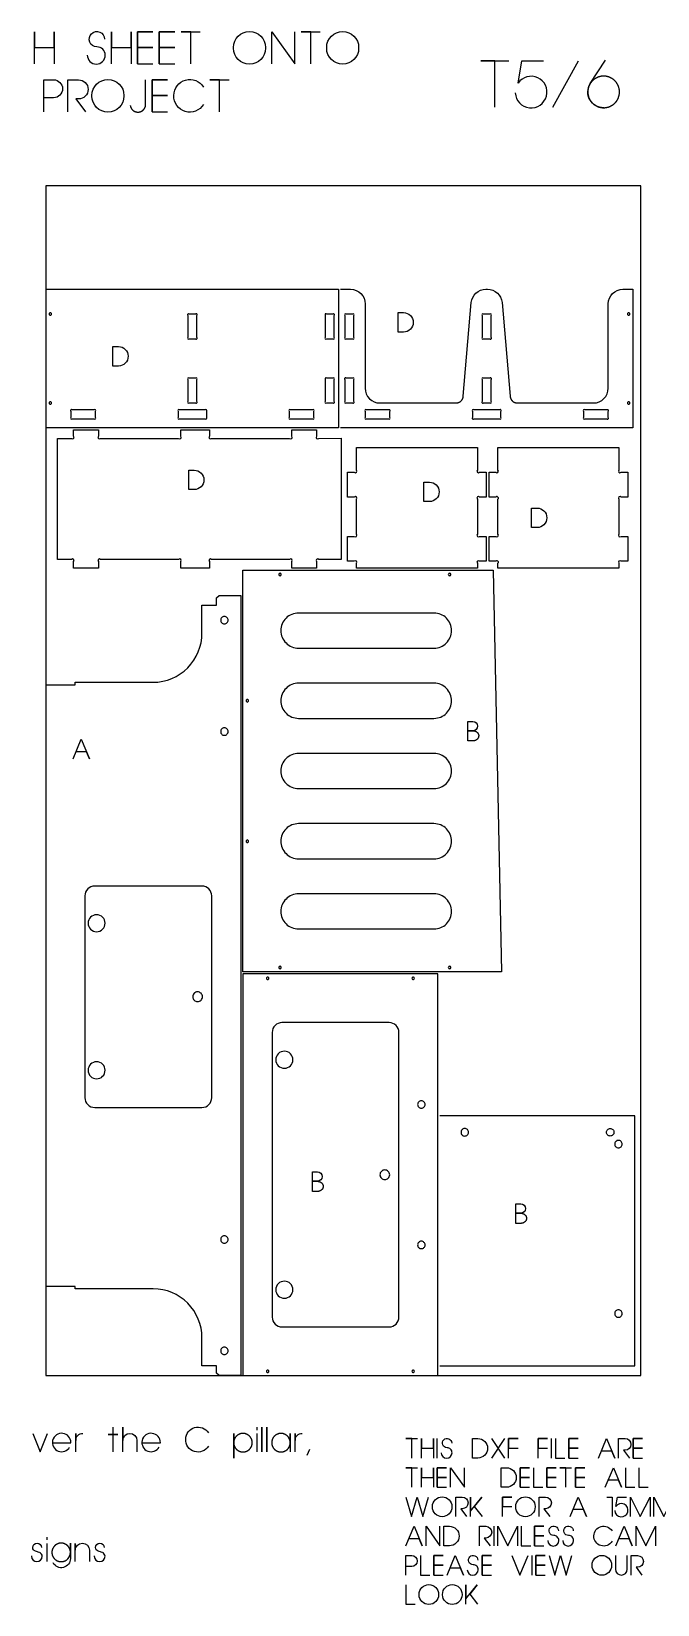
# Model space of a CAD drawing. Extents: x -841 to 4976, y -469 to 2808.
# Drawn here: x 1231 to 2515, y -469 to 2757 of the extents above; entities that cross this region are included whole.
import ezdxf

# ---------------------------------------------------------------- set-up
doc = ezdxf.new("R2010")
doc.units = 0
for name, color, linetype in [('DEFAULT_LAYER', 1, 'CONTINUOUS'), ('LAYER_1', 18, 'CONTINUOUS'), ('T5_LOGOLAYER_2', 18, 'CONTINUOUS'), ('T5_LOGOLAYER_20', 18, 'CONTINUOUS'), ('T5_LOGOLAYER_21', 18, 'CONTINUOUS')]:
    doc.layers.add(name, color=color, linetype=linetype)

msp = doc.modelspace()

# ---------------------------------------------------------------- linework, layer by layer
at = {"layer": 'DEFAULT_LAYER'}
for points in [[(1743.7, 1643, 0.414214), (1741.2, 1645.5, 0.414214), (1738.7, 1643, 0.414214), (1741.2, 1640.5, 0.414214)], [(2091.3, 1643, 0.414214), (2088.8, 1645.5, 0.414214), (2086.3, 1643, 0.414214), (2088.8, 1640.5, 0.414214)], [(1627, 1556.8, 0.414214), (1619.4, 1549.2, 0.414214), (1627, 1541.6, 0.414214), (1634.6, 1549.2, 0.414214)], [(1778.9, 1564, 0.414214), (1742.9, 1528, 0.414214), (1778.9, 1492), (2056.9, 1492, 0.414214), (2092.9, 1528, 0.414214), (2056.9, 1564)], [(1778.9, 1420, 0.414214), (1742.9, 1384, 0.414214), (1778.9, 1348), (2056.9, 1348, 0.414214), (2092.9, 1384, 0.414214), (2056.9, 1420)], [(1676.5, 1384, 0.414214), (1674, 1386.5, 0.414214), (1671.5, 1384, 0.414214), (1674, 1381.5, 0.414214)], [(1627, 1328.4, 0.414214), (1619.4, 1320.8, 0.414214), (1627, 1313.2, 0.414214), (1634.6, 1320.8, 0.414214)], [(1778.9, 1276, 0.414214), (1742.9, 1240, 0.414214), (1778.9, 1204), (2056.9, 1204, 0.414214), (2092.9, 1240, 0.414214), (2056.9, 1276)], [(1778.9, 1132, 0.414214), (1742.9, 1096, 0.414214), (1778.9, 1060), (2056.9, 1060, 0.414214), (2092.9, 1096, 0.414214), (2056.9, 1132)], [(1676.5, 1096, 0.414214), (1674, 1098.5, 0.414214), (1671.5, 1096, 0.414214), (1674, 1093.5, 0.414214)], [(1341, 983.9), (1341, 570, 0.414214), (1361, 550), (1581, 550, 0.414214), (1601, 570), (1601, 984, 0.414214), (1581, 1004), (1361, 1004, 0.415239)], [(1778.9, 988, 0.414214), (1742.9, 952, 0.414214), (1778.9, 916), (2056.9, 916, 0.414214), (2092.9, 952, 0.414214), (2056.9, 988)], [(1365, 945.3, 0.414214), (1347.5, 927.8, 0.414214), (1365, 910.3, 0.414214), (1382.5, 927.8, 0.414214)], [(1743.7, 837, 0.414214), (1741.2, 839.5, 0.414214), (1738.7, 837, 0.414214), (1741.2, 834.5, 0.414214)], [(2091.3, 837, 0.414214), (2088.8, 839.5, 0.414214), (2086.3, 837, 0.414214), (2088.8, 834.5, 0.414214)], [(1718.3, 815, 0.414214), (1715.8, 817.5, 0.414214), (1713.3, 815, 0.414214), (1715.8, 812.5, 0.414214)], [(2016.7, 815, 0.414214), (2014.2, 817.5, 0.414214), (2011.7, 815, 0.414214), (2014.2, 812.5, 0.414214)], [(1572, 787, 0.414214), (1562, 777, 0.414214), (1572, 767, 0.414214), (1582, 777, 0.414214)], [(1725, 704), (1725, 120, 0.414214), (1745, 100), (1965, 100, 0.41529), (1985, 120.1), (1985, 704, 0.414214), (1965, 724), (1745, 724, 0.414214)], [(1767.5, 647.8, 0.414214), (1750, 665.3, 0.414214), (1732.5, 647.8, 0.414214), (1750, 630.3, 0.414214)], [(1365, 643.7, 0.414214), (1347.5, 626.2, 0.414214), (1365, 608.7, 0.414214), (1382.5, 626.2, 0.414214)], [(2038.6, 556, 0.414214), (2031, 563.6, 0.414214), (2023.4, 556, 0.414214), (2031, 548.4, 0.414214)], [(2119.9, 506.7, 0.414214), (2112.3, 499, 0.414214), (2119.9, 491.4, 0.414214), (2127.6, 499, 0.414214)], [(2418.3, 506.7, -0.414214), (2426, 499, -0.414214), (2418.3, 491.4, -0.414214), (2410.7, 499, -0.414214)], [(2435.1, 482.5, 0.414214), (2427.5, 474.8, 0.414214), (2435.1, 467.2, 0.414214), (2442.8, 474.8, 0.414214)], [(1966, 411.9, 0.414214), (1956, 421.9, 0.414214), (1946, 411.9, 0.414214), (1956, 401.9, 0.414214)], [(1627, 286.8, 0.414214), (1619.4, 279.2, 0.414214), (1627, 271.6, 0.414214), (1634.6, 279.2, 0.414214)], [(2038.6, 268, 0.414214), (2031, 275.6, 0.414214), (2023.4, 268, 0.414214), (2031, 260.4, 0.414214)], [(1767.5, 176.2, 0.414214), (1750, 193.7, 0.414214), (1732.5, 176.2, 0.414214), (1750, 158.7, 0.414214)], [(2435.1, 134.9, 0.414214), (2427.5, 127.3, 0.414214), (2435.1, 119.6, 0.414214), (2442.8, 127.3, 0.414214)], [(1627, 58.4, 0.414214), (1619.4, 50.8, 0.414214), (1627, 43.2, 0.414214), (1634.6, 50.8, 0.414214)], [(1718.3, 9, 0.414214), (1715.8, 11.5, 0.414214), (1713.3, 9, 0.414214), (1715.8, 6.5, 0.414214)], [(2016.7, 9, 0.414214), (2014.2, 11.5, 0.414214), (2011.7, 9, 0.414214), (2014.2, 6.5, 0.414214)]]:
    msp.add_lwpolyline(points, format="xyb", close=True, dxfattribs=at)
msp.add_lwpolyline([(1665, 824), (1665, 0), (2065, 0), (2065, 824)], close=True, dxfattribs=at)
msp.add_lwpolyline([(2069.2, 20), (2469, 20), (2469.1, 533), (2069.1, 533)], dxfattribs=at)
at = {"layer": 'LAYER_1'}
msp.add_lwpolyline([(1261, 0), (2481, 0), (2481, 2440), (1261, 2440)], close=True, dxfattribs=at)
msp.add_lwpolyline([(1317.8, 1656), (1317.8, 1669.5, 1), (1313.3, 1674), (1284.5, 1674), (1284.5, 1922), (1313.3, 1922, 1), (1317.8, 1926.5), (1317.8, 1940), (1368.6, 1940), (1368.6, 1926.5, 1), (1373.1, 1922), (1533.2, 1922, 1), (1537.7, 1926.5), (1537.7, 1940), (1596.2, 1940), (1596.2, 1926.5, 1), (1600.7, 1922), (1760.9, 1922, 1), (1765.4, 1926.5), (1765.4, 1940), (1816.2, 1940), (1816.2, 1926.5, 1), (1820.7, 1922), (1866.5, 1922.4), (1866.5, 1674), (1820.7, 1674, 1), (1816.2, 1669.5), (1816.2, 1656), (1765.4, 1656), (1765.4, 1669.5, 1), (1760.9, 1674), (1600.7, 1674, 1), (1596.2, 1669.5), (1596.2, 1656), (1537.7, 1656), (1537.7, 1669.5, 1), (1533.2, 1674), (1373.1, 1674, 1), (1368.6, 1669.5), (1368.6, 1656)], format="xyb", close=True, dxfattribs=at)
at = {"layer": 'T5_LOGOLAYER_2'}
for points in [[(1234.2, -119), (1249.2, -156), (1264.2, -119)], [(1398.7, -156), (1398.7, -121), (1388.7, -121), (1408.7, -121), (1398.7, -121), (1398.7, -106)], [(1694.1, -112), (1694.1, -106)], [(1694.1, -156), (1694.1, -119)], [(1796.6, -163), (1802.6, -151)], [(1263.4, -337), (1263.4, -331)], [(1263.4, -381), (1263.4, -344)]]:
    msp.add_lwpolyline(points, dxfattribs=at)
for points in [[(1275.2, -137.5), (1312.2, -137.5, 0.90232), (1274.8, -132.9, 0.862347), (1309.7, -146.5)], [(1322.2, -156), (1322.2, -119), (1322.2, -133, -0.416092), (1336.7, -118.5)], [(1418.7, -156), (1418.7, -106), (1418.7, -133, -1), (1447.7, -133), (1447.7, -156)], [(1458.7, -137.5), (1495.7, -137.5, 0.90232), (1458.3, -132.9, 0.862347), (1493.2, -146.5)], [(1594.2, -144.5, -0.77786), (1547.7, -130.5, -0.756443), (1594.2, -117.5)], [(1743.1, -156.5, 0.421631), (1762.1, -137), (1762.1, -118.5), (1762.1, -156)], [(1772.1, -156), (1772.1, -119), (1772.1, -133, -0.416092), (1786.6, -118.5)], [(1247.4, -363), (1245.4, -362), (1243.9, -361.5), (1241.4, -360.5), (1239.9, -360), (1239.4, -360, -0.313298), (1233.9, -352.5, -1), (1251.9, -352.5)], [(1292.3, -381.5, 0.421631), (1311.3, -362), (1311.3, -343.5), (1311.3, -375, -0.782349), (1275.8, -384)], [(1321.3, -381), (1321.3, -344), (1321.3, -358, -1), (1350.3, -358), (1350.3, -381)], [(1376.3, -363), (1374.3, -362), (1372.8, -361.5), (1370.3, -360.5), (1368.8, -360), (1368.3, -360, -0.313298), (1362.8, -352.5, -1), (1380.8, -352.5)], [(1231.4, -369.5), (1231.4, -370.5, 1), (1253.4, -370.5, 0.329104), (1247.9, -363)], [(1360.3, -369.5), (1360.3, -370.5, 1), (1382.3, -370.5, 0.329104), (1376.8, -363)]]:
    msp.add_lwpolyline(points, format="xyb", dxfattribs=at)
for points in [[(1646.1, -156), (1646.1, -119), (1646.1, -137.5), (1646.1, -138), (1646.2, -138.5), (1646.2, -139), (1646.2, -139.5), (1646.3, -140), (1646.3, -140.4), (1646.4, -140.9), (1646.5, -141.4), (1646.6, -141.8), (1646.7, -142.3), (1646.8, -142.7), (1647, -143.2), (1647.1, -143.6), (1647.3, -144.1), (1647.4, -144.5), (1647.6, -144.9), (1647.8, -145.4), (1648, -145.8), (1648.2, -146.2), (1648.4, -146.6), (1648.6, -147), (1648.9, -147.4), (1649.1, -147.8), (1649.4, -148.2), (1649.6, -148.5), (1649.9, -148.9), (1650.2, -149.3), (1650.5, -149.6), (1650.8, -150), (1651.1, -150.3), (1651.4, -150.7), (1651.7, -151), (1652, -151.3), (1652.4, -151.6), (1652.7, -151.9), (1653, -152.2), (1653.4, -152.5), (1653.8, -152.8), (1654.1, -153), (1654.5, -153.3), (1654.9, -153.5), (1655.3, -153.8), (1655.7, -154), (1656.1, -154.2), (1656.5, -154.5), (1656.9, -154.7), (1657.3, -154.9), (1657.7, -155), (1658.2, -155.2), (1658.6, -155.4), (1659, -155.5), (1659.5, -155.7), (1659.9, -155.8), (1660.4, -155.9), (1660.8, -156.1), (1661.3, -156.2), (1661.8, -156.2), (1662.2, -156.3), (1662.7, -156.4), (1663.2, -156.4), (1663.7, -156.5), (1664.2, -156.5), (1664.6, -156.5), (1665.1, -156.5), (1665.6, -156.5), (1666.1, -156.5), (1666.6, -156.5), (1667.1, -156.4), (1667.5, -156.4), (1668, -156.3), (1668.5, -156.2), (1669, -156.2), (1669.4, -156.1), (1669.9, -155.9), (1670.3, -155.8), (1670.8, -155.7), (1671.2, -155.5), (1671.7, -155.4), (1672.1, -155.2), (1672.5, -155), (1672.9, -154.9), (1673.4, -154.7), (1673.8, -154.5), (1674.2, -154.2), (1674.6, -154), (1675, -153.8), (1675.4, -153.5), (1675.8, -153.3), (1676.1, -153), (1676.5, -152.8), (1676.9, -152.5), (1677.2, -152.2), (1677.6, -151.9), (1677.9, -151.6), (1678.2, -151.3), (1678.6, -151), (1678.9, -150.7), (1679.2, -150.3), (1679.5, -150), (1679.8, -149.6), (1680.1, -149.3), (1680.4, -148.9), (1680.6, -148.5), (1680.9, -148.2), (1681.1, -147.8), (1681.4, -147.4), (1681.6, -147), (1681.8, -146.6), (1682, -146.2), (1682.3, -145.8), (1682.5, -145.4), (1682.6, -144.9), (1682.8, -144.5), (1683, -144.1), (1683.1, -143.6), (1683.3, -143.2), (1683.4, -142.7), (1683.5, -142.3), (1683.6, -141.8), (1683.7, -141.4), (1683.8, -140.9), (1683.9, -140.4), (1684, -140), (1684, -139.5), (1684.1, -139), (1684.1, -138.5), (1684.1, -138), (1684.1, -137.5), (1684.1, -137.1), (1684.1, -136.6), (1684.1, -136.1), (1684, -135.6), (1684, -135.1), (1683.9, -134.6), (1683.8, -134.2), (1683.7, -133.7), (1683.6, -133.3), (1683.5, -132.8), (1683.4, -132.3), (1683.3, -131.9), (1683.1, -131.4), (1683, -131), (1682.8, -130.6), (1682.6, -130.1), (1682.5, -129.7), (1682.3, -129.3), (1682, -128.9), (1681.8, -128.5), (1681.6, -128.1), (1681.4, -127.7), (1681.1, -127.3), (1680.9, -126.9), (1680.6, -126.5), (1680.4, -126.2), (1680.1, -125.8), (1679.8, -125.5), (1679.5, -125.1), (1679.2, -124.8), (1678.9, -124.4), (1678.6, -124.1), (1678.2, -123.8), (1677.9, -123.5), (1677.6, -123.2), (1677.2, -122.9), (1676.9, -122.6), (1676.5, -122.3), (1676.1, -122), (1675.8, -121.8), (1675.4, -121.5), (1675, -121.3), (1674.6, -121.1), (1674.2, -120.8), (1673.8, -120.6), (1673.4, -120.4), (1672.9, -120.2), (1672.5, -120), (1672.1, -119.9), (1671.7, -119.7), (1671.2, -119.5), (1670.8, -119.4), (1670.3, -119.3), (1669.9, -119.1), (1669.4, -119), (1669, -118.9), (1668.5, -118.8), (1668, -118.8), (1667.5, -118.7), (1667.1, -118.6), (1666.6, -118.6), (1666.1, -118.6), (1665.6, -118.5), (1665.1, -118.5), (1664.6, -118.5), (1664.2, -118.6), (1663.7, -118.6), (1663.2, -118.6), (1662.7, -118.7), (1662.2, -118.8), (1661.8, -118.8), (1661.3, -118.9), (1660.8, -119), (1660.4, -119.1), (1659.9, -119.3), (1659.5, -119.4), (1659, -119.5), (1658.6, -119.7), (1658.2, -119.9), (1657.7, -120), (1657.3, -120.2), (1656.9, -120.4), (1656.5, -120.6), (1656.1, -120.8), (1655.7, -121.1), (1655.3, -121.3), (1654.9, -121.5), (1654.5, -121.8), (1654.1, -122), (1653.8, -122.3), (1653.4, -122.6), (1653, -122.9), (1652.7, -123.2), (1652.4, -123.5), (1652, -123.8), (1651.7, -124.1), (1651.4, -124.4), (1651.1, -124.8), (1650.8, -125.1), (1650.5, -125.5), (1650.2, -125.8), (1649.9, -126.2), (1649.6, -126.5), (1649.4, -126.9), (1649.1, -127.3), (1648.9, -127.7), (1648.6, -128.1), (1648.4, -128.5), (1648.2, -128.9), (1648, -129.3), (1647.8, -129.7), (1647.6, -130.1), (1647.4, -130.6), (1647.3, -131), (1647.1, -131.4), (1647, -131.9), (1646.8, -132.3), (1646.7, -132.8), (1646.6, -133.3), (1646.5, -133.7), (1646.4, -134.2), (1646.3, -134.6), (1646.3, -135.1), (1646.2, -135.6), (1646.2, -136.1), (1646.2, -136.6), (1646.1, -137.1), (1646.1, -137.5), (1646.1, -169)], [(1704.1, -156), (1704.1, -106)], [(1714.1, -156), (1714.1, -106)], [(1743.1, -156.5), (1743.6, -156.5), (1744, -156.5), (1744.5, -156.5), (1745, -156.4), (1745.5, -156.4), (1746, -156.3), (1746.4, -156.2), (1746.9, -156.2), (1747.4, -156.1), (1747.8, -155.9), (1748.3, -155.8), (1748.7, -155.7), (1749.2, -155.5), (1749.6, -155.4), (1750, -155.2), (1750.5, -155), (1750.9, -154.9), (1751.3, -154.7), (1751.7, -154.5), (1752.1, -154.2), (1752.5, -154), (1752.9, -153.8), (1753.3, -153.5), (1753.7, -153.3), (1754.1, -153), (1754.4, -152.8), (1754.8, -152.5), (1755.1, -152.2), (1755.5, -151.9), (1755.8, -151.6), (1756.2, -151.3), (1756.5, -151), (1756.8, -150.7), (1757.1, -150.3), (1757.4, -150), (1757.7, -149.6), (1758, -149.3), (1758.3, -148.9), (1758.6, -148.5), (1758.8, -148.2), (1759.1, -147.8), (1759.3, -147.4), (1759.5, -147), (1759.8, -146.6), (1760, -146.2), (1760.2, -145.8), (1760.4, -145.4), (1760.6, -144.9), (1760.7, -144.5), (1760.9, -144.1), (1761.1, -143.6), (1761.2, -143.2), (1761.3, -142.7), (1761.5, -142.3), (1761.6, -141.8), (1761.7, -141.4), (1761.8, -140.9), (1761.8, -140.4), (1761.9, -140), (1762, -139.5), (1762, -139), (1762, -138.5), (1762.1, -138), (1762.1, -137.5), (1762.1, -137.1), (1762, -136.6), (1762, -136.1), (1762, -135.6), (1761.9, -135.1), (1761.8, -134.6), (1761.8, -134.2), (1761.7, -133.7), (1761.6, -133.3), (1761.5, -132.8), (1761.3, -132.3), (1761.2, -131.9), (1761.1, -131.4), (1760.9, -131), (1760.7, -130.6), (1760.6, -130.1), (1760.4, -129.7), (1760.2, -129.3), (1760, -128.9), (1759.8, -128.5), (1759.5, -128.1), (1759.3, -127.7), (1759.1, -127.3), (1758.8, -126.9), (1758.6, -126.5), (1758.3, -126.2), (1758, -125.8), (1757.7, -125.5), (1757.4, -125.1), (1757.1, -124.8), (1756.8, -124.4), (1756.5, -124.1), (1756.2, -123.8), (1755.8, -123.5), (1755.5, -123.2), (1755.1, -122.9), (1754.8, -122.6), (1754.4, -122.3), (1754.1, -122), (1753.7, -121.8), (1753.3, -121.5), (1752.9, -121.3), (1752.5, -121.1), (1752.1, -120.8), (1751.7, -120.6), (1751.3, -120.4), (1750.9, -120.2), (1750.5, -120), (1750, -119.9), (1749.6, -119.7), (1749.2, -119.5), (1748.7, -119.4), (1748.3, -119.3), (1747.8, -119.1), (1747.4, -119), (1746.9, -118.9), (1746.4, -118.8), (1746, -118.8), (1745.5, -118.7), (1745, -118.6), (1744.5, -118.6), (1744, -118.6), (1743.6, -118.5), (1743.1, -118.5), (1742.6, -118.5), (1742.1, -118.6), (1741.6, -118.6), (1741.1, -118.6), (1740.6, -118.7), (1740.2, -118.8), (1739.7, -118.8), (1739.2, -118.9), (1738.8, -119), (1738.3, -119.1), (1737.9, -119.3), (1737.4, -119.4), (1737, -119.5), (1736.5, -119.7), (1736.1, -119.9), (1735.7, -120), (1735.2, -120.2), (1734.8, -120.4), (1734.4, -120.6), (1734, -120.8), (1733.6, -121.1), (1733.2, -121.3), (1732.8, -121.5), (1732.4, -121.8), (1732.1, -122), (1731.7, -122.3), (1731.3, -122.6), (1731, -122.9), (1730.6, -123.2), (1730.3, -123.5), (1730, -123.8), (1729.6, -124.1), (1729.3, -124.4), (1729, -124.8), (1728.7, -125.1), (1728.4, -125.5), (1728.1, -125.8), (1727.8, -126.2), (1727.6, -126.5), (1727.3, -126.9), (1727.1, -127.3), (1726.8, -127.7), (1726.6, -128.1), (1726.4, -128.5), (1726.1, -128.9), (1725.9, -129.3), (1725.7, -129.7), (1725.6, -130.1), (1725.4, -130.6), (1725.2, -131), (1725.1, -131.4), (1724.9, -131.9), (1724.8, -132.3), (1724.7, -132.8), (1724.5, -133.3), (1724.4, -133.7), (1724.4, -134.2), (1724.3, -134.6), (1724.2, -135.1), (1724.2, -135.6), (1724.1, -136.1), (1724.1, -136.6), (1724.1, -137.1), (1724.1, -137.5), (1724.1, -138), (1724.1, -138.5), (1724.1, -139), (1724.2, -139.5), (1724.2, -140), (1724.3, -140.4), (1724.4, -140.9), (1724.4, -141.4), (1724.5, -141.8), (1724.7, -142.3), (1724.8, -142.7), (1724.9, -143.2), (1725.1, -143.6), (1725.2, -144.1), (1725.4, -144.5), (1725.6, -144.9), (1725.7, -145.4), (1725.9, -145.8), (1726.1, -146.2), (1726.4, -146.6), (1726.6, -147), (1726.8, -147.4), (1727.1, -147.8), (1727.3, -148.2), (1727.6, -148.5), (1727.8, -148.9), (1728.1, -149.3), (1728.4, -149.6), (1728.7, -150), (1729, -150.3), (1729.3, -150.7), (1729.6, -151), (1730, -151.3), (1730.3, -151.6), (1730.6, -151.9), (1731, -152.2), (1731.3, -152.5), (1731.7, -152.8), (1732.1, -153), (1732.4, -153.3), (1732.8, -153.5), (1733.2, -153.8), (1733.6, -154), (1734, -154.2), (1734.4, -154.5), (1734.8, -154.7), (1735.2, -154.9), (1735.7, -155), (1736.1, -155.2), (1736.5, -155.4), (1737, -155.5), (1737.4, -155.7), (1737.9, -155.8), (1738.3, -155.9), (1738.8, -156.1), (1739.2, -156.2), (1739.7, -156.2), (1740.2, -156.3), (1740.6, -156.4), (1741.1, -156.4), (1741.6, -156.5), (1742.1, -156.5), (1742.6, -156.5)], [(1292.3, -381.5), (1292.8, -381.5), (1293.3, -381.5), (1293.8, -381.5), (1294.2, -381.4), (1294.7, -381.4), (1295.2, -381.3), (1295.7, -381.2), (1296.1, -381.2), (1296.6, -381.1), (1297, -380.9), (1297.5, -380.8), (1297.9, -380.7), (1298.4, -380.5), (1298.8, -380.4), (1299.3, -380.2), (1299.7, -380), (1300.1, -379.9), (1300.5, -379.7), (1300.9, -379.5), (1301.4, -379.2), (1301.8, -379), (1302.1, -378.8), (1302.5, -378.5), (1302.9, -378.3), (1303.3, -378), (1303.7, -377.8), (1304, -377.5), (1304.4, -377.2), (1304.7, -376.9), (1305.1, -376.6), (1305.4, -376.3), (1305.7, -376), (1306, -375.7), (1306.4, -375.3), (1306.7, -375), (1307, -374.6), (1307.2, -374.3), (1307.5, -373.9), (1307.8, -373.5), (1308.1, -373.2), (1308.3, -372.8), (1308.5, -372.4), (1308.8, -372), (1309, -371.6), (1309.2, -371.2), (1309.4, -370.8), (1309.6, -370.4), (1309.8, -369.9), (1310, -369.5), (1310.1, -369.1), (1310.3, -368.6), (1310.4, -368.2), (1310.6, -367.7), (1310.7, -367.3), (1310.8, -366.8), (1310.9, -366.4), (1311, -365.9), (1311.1, -365.4), (1311.1, -365), (1311.2, -364.5), (1311.2, -364), (1311.3, -363.5), (1311.3, -363), (1311.3, -362.5), (1311.3, -362.1), (1311.3, -361.6), (1311.2, -361.1), (1311.2, -360.6), (1311.1, -360.1), (1311.1, -359.6), (1311, -359.2), (1310.9, -358.7), (1310.8, -358.3), (1310.7, -357.8), (1310.6, -357.3), (1310.4, -356.9), (1310.3, -356.4), (1310.1, -356), (1310, -355.6), (1309.8, -355.1), (1309.6, -354.7), (1309.4, -354.3), (1309.2, -353.9), (1309, -353.5), (1308.8, -353.1), (1308.5, -352.7), (1308.3, -352.3), (1308.1, -351.9), (1307.8, -351.5), (1307.5, -351.2), (1307.2, -350.8), (1307, -350.5), (1306.7, -350.1), (1306.4, -349.8), (1306, -349.4), (1305.7, -349.1), (1305.4, -348.8), (1305.1, -348.5), (1304.7, -348.2), (1304.4, -347.9), (1304, -347.6), (1303.7, -347.3), (1303.3, -347), (1302.9, -346.8), (1302.5, -346.5), (1302.1, -346.3), (1301.8, -346.1), (1301.4, -345.8), (1300.9, -345.6), (1300.5, -345.4), (1300.1, -345.2), (1299.7, -345), (1299.3, -344.9), (1298.8, -344.7), (1298.4, -344.5), (1297.9, -344.4), (1297.5, -344.3), (1297, -344.1), (1296.6, -344), (1296.1, -343.9), (1295.7, -343.8), (1295.2, -343.8), (1294.7, -343.7), (1294.2, -343.6), (1293.8, -343.6), (1293.3, -343.6), (1292.8, -343.5), (1292.3, -343.5), (1291.8, -343.5), (1291.3, -343.6), (1290.8, -343.6), (1290.4, -343.6), (1289.9, -343.7), (1289.4, -343.8), (1288.9, -343.8), (1288.5, -343.9), (1288, -344), (1287.5, -344.1), (1287.1, -344.3), (1286.6, -344.4), (1286.2, -344.5), (1285.8, -344.7), (1285.3, -344.9), (1284.9, -345), (1284.5, -345.2), (1284.1, -345.4), (1283.6, -345.6), (1283.2, -345.8), (1282.8, -346.1), (1282.4, -346.3), (1282.1, -346.5), (1281.7, -346.8), (1281.3, -347), (1280.9, -347.3), (1280.6, -347.6), (1280.2, -347.9), (1279.9, -348.2), (1279.5, -348.5), (1279.2, -348.8), (1278.9, -349.1), (1278.5, -349.4), (1278.2, -349.8), (1277.9, -350.1), (1277.6, -350.5), (1277.3, -350.8), (1277.1, -351.2), (1276.8, -351.5), (1276.5, -351.9), (1276.3, -352.3), (1276, -352.7), (1275.8, -353.1), (1275.6, -353.5), (1275.4, -353.9), (1275.2, -354.3), (1275, -354.7), (1274.8, -355.1), (1274.6, -355.6), (1274.4, -356), (1274.3, -356.4), (1274.1, -356.9), (1274, -357.3), (1273.9, -357.8), (1273.8, -358.3), (1273.7, -358.7), (1273.6, -359.2), (1273.5, -359.6), (1273.4, -360.1), (1273.4, -360.6), (1273.4, -361.1), (1273.3, -361.6), (1273.3, -362.1), (1273.3, -362.5), (1273.3, -363), (1273.3, -363.5), (1273.4, -364), (1273.4, -364.5), (1273.4, -365), (1273.5, -365.4), (1273.6, -365.9), (1273.7, -366.4), (1273.8, -366.8), (1273.9, -367.3), (1274, -367.7), (1274.1, -368.2), (1274.3, -368.6), (1274.4, -369.1), (1274.6, -369.5), (1274.8, -369.9), (1275, -370.4), (1275.2, -370.8), (1275.4, -371.2), (1275.6, -371.6), (1275.8, -372), (1276, -372.4), (1276.3, -372.8), (1276.5, -373.2), (1276.8, -373.5), (1277.1, -373.9), (1277.3, -374.3), (1277.6, -374.6), (1277.9, -375), (1278.2, -375.3), (1278.5, -375.7), (1278.9, -376), (1279.2, -376.3), (1279.5, -376.6), (1279.9, -376.9), (1280.2, -377.2), (1280.6, -377.5), (1280.9, -377.8), (1281.3, -378), (1281.7, -378.3), (1282.1, -378.5), (1282.4, -378.8), (1282.8, -379), (1283.2, -379.2), (1283.6, -379.5), (1284.1, -379.7), (1284.5, -379.9), (1284.9, -380), (1285.3, -380.2), (1285.8, -380.4), (1286.2, -380.5), (1286.6, -380.7), (1287.1, -380.8), (1287.5, -380.9), (1288, -381.1), (1288.5, -381.2), (1288.9, -381.2), (1289.4, -381.3), (1289.9, -381.4), (1290.4, -381.4), (1290.8, -381.5), (1291.3, -381.5), (1291.8, -381.5)]]:
    msp.add_lwpolyline(points, close=True, dxfattribs=at)
at = {"layer": 'T5_LOGOLAYER_20'}
for points in [[(1261, 2228), (1861, 2228), (1861, 1944), (1261, 1944)], [(1316.7, 1265), (1333.5, 1305), (1350.3, 1265), (1344.3, 1279.4), (1323.1, 1279.4)]]:
    msp.add_lwpolyline(points, dxfattribs=at)
for points in [[(1865, 2228), (1885.8, 2228, -0.414799), (1915.8, 2197.9), (1915.8, 2024.8, 0.41549), (1945.9, 1994.8), (2102, 1994.8), (2102, 1994.8), (2102.4, 1994.8), (2102.8, 1994.8), (2103.1, 1994.8), (2103.5, 1994.9), (2103.9, 1994.9), (2104.2, 1994.9), (2104.6, 1995), (2104.9, 1995.1), (2105.3, 1995.1), (2105.7, 1995.2), (2106, 1995.3), (2106.3, 1995.4), (2106.7, 1995.5), (2107, 1995.6), (2107.4, 1995.8), (2107.7, 1995.9), (2108, 1996), (2108.3, 1996.2), (2108.7, 1996.3), (2109, 1996.5), (2109.3, 1996.6), (2109.6, 1996.8), (2109.9, 1997), (2110.2, 1997.2), (2110.5, 1997.4), (2110.8, 1997.6), (2111, 1997.8), (2111.3, 1998), (2111.6, 1998.2), (2111.9, 1998.4), (2112.1, 1998.6), (2112.4, 1998.9), (2112.6, 1999.1), (2112.9, 1999.3), (2113.1, 1999.6), (2113.3, 1999.8), (2113.6, 2000.1), (2113.8, 2000.4), (2114, 2000.6), (2114.2, 2000.9), (2114.4, 2001.2), (2114.6, 2001.5), (2114.8, 2001.7), (2115, 2002), (2115.1, 2002.3), (2115.3, 2002.6), (2115.5, 2002.9), (2115.6, 2003.2), (2115.7, 2003.5), (2115.9, 2003.8), (2116, 2004.1), (2116.1, 2004.5), (2116.2, 2004.8), (2116.3, 2005.1), (2116.4, 2005.4), (2116.5, 2005.8), (2116.6, 2006.1), (2116.7, 2006.4), (2116.7, 2006.7), (2116.8, 2007.1), (2116.8, 2007.4), (2116.9, 2007.8), (2116.9, 2008.1), (2116.9, 2008.4), (2133.4, 2200.5, -0.390656), (2163.4, 2228), (2166.7, 2228, -0.388315), (2196.6, 2200.7), (2213.1, 2008.5), (2213.1, 2008.2), (2213.1, 2007.8), (2213.2, 2007.5), (2213.2, 2007.1), (2213.3, 2006.8), (2213.4, 2006.4), (2213.4, 2006.1), (2213.5, 2005.8), (2213.6, 2005.4), (2213.7, 2005.1), (2213.8, 2004.8), (2213.9, 2004.4), (2214.1, 2004.1), (2214.2, 2003.8), (2214.3, 2003.5), (2214.5, 2003.2), (2214.6, 2002.9), (2214.8, 2002.6), (2215, 2002.3), (2215.1, 2002), (2215.3, 2001.7), (2215.5, 2001.4), (2215.7, 2001.1), (2215.9, 2000.9), (2216.1, 2000.6), (2216.3, 2000.3), (2216.5, 2000.1), (2216.8, 1999.8), (2217, 1999.5), (2217.2, 1999.3), (2217.5, 1999.1), (2217.7, 1998.8), (2218, 1998.6), (2218.2, 1998.4), (2218.5, 1998.1), (2218.8, 1997.9), (2219.1, 1997.7), (2219.3, 1997.5), (2219.6, 1997.3), (2219.9, 1997.1), (2220.2, 1997), (2220.5, 1996.8), (2220.8, 1996.6), (2221.1, 1996.4), (2221.4, 1996.3), (2221.7, 1996.1), (2222.1, 1996), (2222.4, 1995.9), (2222.7, 1995.7), (2223, 1995.6), (2223.4, 1995.5), (2223.7, 1995.4), (2224.1, 1995.3), (2224.4, 1995.2), (2224.8, 1995.1), (2225.1, 1995.1), (2225.5, 1995), (2225.8, 1994.9), (2226.2, 1994.9), (2226.5, 1994.9), (2226.9, 1994.8), (2227.3, 1994.8), (2227.6, 1994.8), (2228, 1994.8), (2228, 1994.8), (2384.2, 1994.8, 0.414977), (2414.2, 2024.9), (2414.2, 2198, -0.415334), (2444.3, 2228), (2465, 2228), (2465, 1944), (1865, 1944)], [(1261, 1417), (1321, 1417), (1321, 1422), (1480.8, 1422, 0.414828), (1581, 1522.9), (1581, 1580), (1611, 1580), (1611, 1595), (1616, 1600), (1661, 1600), (1661, 0), (1616, 0), (1611, 5), (1611, 20), (1581, 20), (1581, 77.6, 0.415348), (1481, 178), (1321, 178), (1321, 183), (1261, 183)]]:
    msp.add_lwpolyline(points, format="xyb", dxfattribs=at)
for points in [[(1270, 2179.7, 0.414214), (1267.5, 2177.2, 0.414214), (1270, 2174.7, 0.414214), (1272.5, 2177.2, 0.414214)], [(1555, 2126.4), (1567.8, 2126.4, 1), (1570.7, 2129.2), (1570.7, 2174.4, 1), (1567.8, 2177.2), (1555, 2177.2, 1), (1552.2, 2174.4), (1552.2, 2129.2, 1)], [(1836.8, 2126.4), (1849.6, 2126.4, 1), (1852.4, 2129.2), (1852.4, 2174.4, 1), (1849.6, 2177.2), (1836.8, 2177.2, 1), (1833.9, 2174.4), (1833.9, 2129.2, 1)], [(1892.5, 2129.2), (1892.5, 2174.3, 1), (1889.7, 2177.2), (1876.8, 2177.2, 1), (1874, 2174.3), (1874, 2129.2, 1), (1876.8, 2126.4), (1889.7, 2126.4, 1)], [(1983.2, 2140), (1983.2, 2180), (1994.4, 2180, -1), (1994.4, 2140)], [(2171.4, 2177.2), (2158.6, 2177.2, 1), (2155.8, 2174.3), (2155.8, 2129.2, 1), (2158.6, 2126.4), (2171.4, 2126.4, 1), (2174.3, 2129.2), (2174.3, 2174.3, 1)], [(2456, 2179.7, 0.414214), (2453.5, 2177.2, 0.414214), (2456, 2174.7, 0.414214), (2458.5, 2177.2, 0.414214)], [(1398.5, 2070.5), (1398.5, 2110.5), (1409.7, 2110.5, -1), (1409.7, 2070.5)], [(1567.8, 2045.6), (1555, 2045.6, 1), (1552.2, 2042.8), (1552.2, 1997.6, 1), (1555, 1994.8), (1567.8, 1994.8, 1), (1570.7, 1997.6), (1570.7, 2042.8, 1)], [(1852.4, 1997.6), (1852.4, 2042.8, 1), (1849.6, 2045.6), (1836.8, 2045.6, 1), (1833.9, 2042.8), (1833.9, 1997.6, 1), (1836.8, 1994.8), (1849.6, 1994.8, 1)], [(1889.7, 2045.6), (1876.8, 2045.6, 1), (1874, 2042.7), (1874, 1997.6, 1), (1876.8, 1994.8), (1889.7, 1994.8, 1), (1892.5, 1997.6), (1892.5, 2042.7, 1)], [(2171.4, 2045.6), (2158.6, 2045.6, 1), (2155.8, 2042.7), (2155.8, 1997.6, 1), (2158.6, 1994.8), (2171.4, 1994.8, 1), (2174.3, 1997.6), (2174.3, 2042.7, 1)], [(1270, 1997.3, 0.414214), (1267.5, 1994.8, 0.414214), (1270, 1992.3, 0.414214), (1272.5, 1994.8, 0.414214)], [(1312.2, 1977.7), (1312.2, 1964.8, 1), (1315.1, 1962), (1360.2, 1962, 1), (1363, 1964.8), (1363, 1977.7, 1), (1360.2, 1980.5), (1315.1, 1980.5, 1)], [(1532.2, 1977.7), (1532.2, 1964.8, 1), (1535, 1962), (1587.8, 1962, 1), (1590.7, 1964.8), (1590.7, 1977.7, 1), (1587.8, 1980.5), (1535, 1980.5, 1)], [(1762.7, 1962), (1807.8, 1962, 1), (1810.6, 1964.8), (1810.6, 1977.7, 1), (1807.8, 1980.5), (1762.7, 1980.5, 1), (1759.8, 1977.7), (1759.8, 1964.8, 1)], [(1918.6, 1962), (1963.8, 1962, 1), (1966.6, 1964.8), (1966.6, 1977.6, 1), (1963.8, 1980.5), (1918.6, 1980.5, 1), (1915.8, 1977.6), (1915.8, 1964.8, 1)], [(2138.6, 1962), (2191.4, 1962, 1), (2194.3, 1964.8), (2194.3, 1977.6, 1), (2191.4, 1980.5), (2138.6, 1980.5, 1), (2135.8, 1977.6), (2135.8, 1964.8, 1)], [(2411.4, 1980.5), (2366.2, 1980.5, 1), (2363.4, 1977.6), (2363.4, 1964.8, 1), (2366.2, 1962), (2411.4, 1962, 1), (2414.2, 1964.8), (2414.2, 1977.6, 1)], [(2456, 1997.3, 0.414214), (2453.5, 1994.8, 0.414214), (2456, 1992.3, 0.414214), (2458.5, 1994.8, 0.414214)], [(1897.8, 1656), (1897.8, 1665.9, 1), (1893.4, 1670.3), (1879.8, 1670.3), (1879.8, 1721.1), (1893.4, 1721.1, 1), (1897.8, 1725.6), (1897.8, 1797.5, 1), (1893.4, 1801.9), (1879.8, 1801.9), (1879.8, 1852.7), (1893.4, 1852.7, 1), (1897.8, 1857.2), (1897.8, 1903.6), (2145.8, 1903.6), (2145.8, 1857.2, 1), (2150.3, 1852.7), (2163.8, 1852.7), (2163.8, 1801.9), (2150.3, 1801.9, 1), (2145.8, 1797.5), (2145.8, 1725.6, 1), (2150.3, 1721.1), (2163.8, 1721.1), (2163.8, 1670.3), (2150.3, 1670.3, 1), (2145.8, 1665.9), (2145.8, 1656)], [(2188.1, 1656), (2188.1, 1665.9, 1), (2183.7, 1670.3), (2170.1, 1670.3), (2170.1, 1721.1), (2183.7, 1721.1, 1), (2188.1, 1725.6), (2188.1, 1797.5, 1), (2183.7, 1801.9), (2170.1, 1801.9), (2170.1, 1852.7), (2183.7, 1852.7, 1), (2188.1, 1857.2), (2188.1, 1903.6), (2436.1, 1903.6), (2436.1, 1857.2, 1), (2440.6, 1852.7), (2454.1, 1852.7), (2454.1, 1801.9), (2440.6, 1801.9, 1), (2436.1, 1797.5), (2436.1, 1725.6, 1), (2440.6, 1721.1), (2454.1, 1721.1), (2454.1, 1670.3), (2440.6, 1670.3, 1), (2436.1, 1665.9), (2436.1, 1656)], [(1553.9, 1817), (1553.9, 1857), (1565.1, 1857, -1), (1565.1, 1817)], [(2036.3, 1792.4), (2036.3, 1832.4), (2047.5, 1832.4, -1), (2047.5, 1792.4)], [(2257.1, 1739.3), (2257.1, 1779.3), (2268.3, 1779.3, -1), (2268.3, 1739.3)], [(2126.3, 1301.8), (2126.3, 1341.8), (2136.7, 1341.8, -1), (2136.7, 1322.6), (2126.3, 1322.6), (2136.7, 1322.6), (2137.3, 1322.6), (2137.9, 1322.5), (2138.5, 1322.5), (2139.1, 1322.4), (2139.7, 1322.2), (2140.2, 1322.1), (2140.8, 1321.9), (2141.3, 1321.8), (2141.9, 1321.6), (2142.4, 1321.3), (2142.9, 1321.1), (2143.4, 1320.8), (2143.8, 1320.5), (2144.3, 1320.2), (2144.7, 1319.9), (2145.1, 1319.5), (2145.5, 1319.2), (2145.9, 1318.8), (2146.3, 1318.4), (2146.6, 1318), (2146.9, 1317.6), (2147.2, 1317.1), (2147.5, 1316.7), (2147.7, 1316.2), (2147.9, 1315.8), (2148.1, 1315.3), (2148.3, 1314.8), (2148.4, 1314.3), (2148.5, 1313.8), (2148.5, 1313.5), (2148.6, 1313.2), (2148.6, 1313), (2148.6, 1312.7), (2148.6, 1312.4), (2148.6, 1312.2), (2148.6, 1311.9), (2148.6, 1311.6), (2148.6, 1311.4), (2148.6, 1311.1), (2148.5, 1310.9), (2148.5, 1310.6), (2148.4, 1310.1), (2148.3, 1309.6), (2148.1, 1309.1), (2147.9, 1308.6), (2147.7, 1308.1), (2147.5, 1307.7), (2147.2, 1307.2), (2146.9, 1306.8), (2146.6, 1306.4), (2146.3, 1306), (2145.9, 1305.6), (2145.5, 1305.2), (2145.1, 1304.8), (2144.7, 1304.5), (2144.3, 1304.2), (2143.8, 1303.8), (2143.4, 1303.6), (2142.9, 1303.3), (2142.4, 1303), (2141.9, 1302.8), (2141.3, 1302.6), (2140.8, 1302.4), (2140.2, 1302.2), (2139.7, 1302.1), (2139.1, 1302), (2138.5, 1301.9), (2137.9, 1301.8), (2137.3, 1301.8), (2136.7, 1301.8)], [(1807.4, 377.7), (1807.4, 417.7), (1817.8, 417.7, -1), (1817.8, 398.5), (1807.4, 398.5), (1817.8, 398.5), (1818.4, 398.5), (1819, 398.5), (1819.6, 398.4), (1820.2, 398.3), (1820.7, 398.2), (1821.3, 398), (1821.9, 397.9), (1822.4, 397.7), (1822.9, 397.5), (1823.5, 397.3), (1824, 397), (1824.4, 396.7), (1824.9, 396.4), (1825.4, 396.1), (1825.8, 395.8), (1826.2, 395.5), (1826.6, 395.1), (1827, 394.7), (1827.3, 394.3), (1827.7, 393.9), (1828, 393.5), (1828.3, 393.1), (1828.5, 392.6), (1828.8, 392.2), (1829, 391.7), (1829.2, 391.2), (1829.3, 390.7), (1829.5, 390.2), (1829.6, 389.7), (1829.6, 389.4), (1829.6, 389.2), (1829.7, 388.9), (1829.7, 388.6), (1829.7, 388.4), (1829.7, 388.1), (1829.7, 387.8), (1829.7, 387.6), (1829.7, 387.3), (1829.6, 387), (1829.6, 386.8), (1829.6, 386.5), (1829.5, 386), (1829.3, 385.5), (1829.2, 385), (1829, 384.5), (1828.8, 384.1), (1828.5, 383.6), (1828.3, 383.2), (1828, 382.7), (1827.7, 382.3), (1827.3, 381.9), (1827, 381.5), (1826.6, 381.1), (1826.2, 380.8), (1825.8, 380.4), (1825.4, 380.1), (1824.9, 379.8), (1824.4, 379.5), (1824, 379.2), (1823.5, 379), (1822.9, 378.7), (1822.4, 378.5), (1821.9, 378.3), (1821.3, 378.2), (1820.7, 378), (1820.2, 377.9), (1819.6, 377.8), (1819, 377.8), (1818.4, 377.7), (1817.8, 377.7)], [(2224.4, 312.3), (2224.4, 352.3), (2234.8, 352.3, -1), (2234.8, 333.1), (2224.4, 333.1), (2234.8, 333.1), (2235.4, 333.1), (2236, 333), (2236.6, 333), (2237.2, 332.9), (2237.8, 332.8), (2238.4, 332.6), (2238.9, 332.5), (2239.5, 332.3), (2240, 332.1), (2240.5, 331.8), (2241, 331.6), (2241.5, 331.3), (2242, 331), (2242.4, 330.7), (2242.8, 330.4), (2243.3, 330), (2243.7, 329.7), (2244, 329.3), (2244.4, 328.9), (2244.7, 328.5), (2245, 328.1), (2245.3, 327.6), (2245.6, 327.2), (2245.8, 326.7), (2246, 326.3), (2246.2, 325.8), (2246.4, 325.3), (2246.5, 324.8), (2246.6, 324.3), (2246.7, 324), (2246.7, 323.8), (2246.7, 323.5), (2246.7, 323.2), (2246.8, 323), (2246.8, 322.7), (2246.8, 322.4), (2246.7, 322.2), (2246.7, 321.9), (2246.7, 321.6), (2246.7, 321.4), (2246.6, 321.1), (2246.5, 320.6), (2246.4, 320.1), (2246.2, 319.6), (2246, 319.1), (2245.8, 318.6), (2245.6, 318.2), (2245.3, 317.7), (2245, 317.3), (2244.7, 316.9), (2244.4, 316.5), (2244, 316.1), (2243.7, 315.7), (2243.3, 315.3), (2242.8, 315), (2242.4, 314.7), (2242, 314.4), (2241.5, 314.1), (2241, 313.8), (2240.5, 313.5), (2240, 313.3), (2239.5, 313.1), (2238.9, 312.9), (2238.4, 312.8), (2237.8, 312.6), (2237.2, 312.5), (2236.6, 312.4), (2236, 312.3), (2235.4, 312.3), (2234.8, 312.3)]]:
    msp.add_lwpolyline(points, format="xyb", close=True, dxfattribs=at)
msp.add_lwpolyline([(1665, 1652), (2178, 1652), (2195, 828), (1665, 828)], close=True, dxfattribs=at)
at = {"layer": 'T5_LOGOLAYER_21'}
for points in [[(1237.6, 2690.4), (1237.6, 2756), (1237.6, 2723.8), (1277.7, 2723.8), (1277.7, 2756), (1277.7, 2690.4)], [(1395.8, 2690.4), (1395.8, 2756), (1395.8, 2723.8), (1435.8, 2723.8), (1435.8, 2756), (1435.8, 2690.4)], [(1449, 2690.4), (1449, 2756), (1480.5, 2756), (1449, 2756), (1449, 2723.8), (1480.5, 2723.8), (1449, 2723.8), (1449, 2690.4), (1480.5, 2690.4)], [(1493.6, 2690.4), (1493.6, 2756), (1525.1, 2756), (1493.6, 2756), (1493.6, 2723.8), (1525.1, 2723.8), (1493.6, 2723.8), (1493.6, 2690.4), (1525.1, 2690.4)], [(1557.9, 2690.4), (1557.9, 2756), (1538.2, 2756), (1577.6, 2756)], [(1724.6, 2690.4), (1724.6, 2756), (1771.2, 2690.4), (1771.2, 2756)], [(1804, 2690.4), (1804, 2756), (1784.3, 2756), (1823.7, 2756)], [(2181.7, 2601.2), (2181.7, 2696.6), (2153.1, 2696.6), (2210.3, 2696.6)], [(2300.9, 2601.2), (2353.4, 2696.6)], [(1434, 2605), (1434.1, 2604.7), (1434.1, 2604.4), (1434.2, 2604), (1434.2, 2603.7), (1434.3, 2603.4), (1434.4, 2603), (1434.4, 2602.7), (1434.5, 2602.4), (1434.6, 2602), (1434.7, 2601.7), (1434.9, 2601.4), (1435, 2601.1), (1435.1, 2600.8), (1435.2, 2600.5), (1435.4, 2600.1), (1435.6, 2599.8), (1435.7, 2599.5), (1435.9, 2599.2), (1436.1, 2598.9), (1436.2, 2598.6), (1436.4, 2598.3), (1436.6, 2598.1), (1436.8, 2597.8), (1437.1, 2597.5), (1437.3, 2597.2), (1437.5, 2597), (1437.7, 2596.7), (1438, 2596.4), (1438.2, 2596.2), (1438.5, 2595.9), (1438.7, 2595.7), (1439, 2595.4), (1439.2, 2595.2), (1439.5, 2595), (1439.8, 2594.7), (1440.1, 2594.5), (1440.4, 2594.3), (1440.7, 2594.1), (1441, 2593.9), (1441.3, 2593.7), (1441.6, 2593.5), (1441.9, 2593.3), (1442.2, 2593.2), (1442.5, 2593), (1442.9, 2592.8), (1443.2, 2592.7), (1443.5, 2592.5), (1443.9, 2592.4), (1444.2, 2592.3), (1444.6, 2592.1), (1444.9, 2592), (1445.3, 2591.9), (1445.6, 2591.8), (1446, 2591.7), (1446.4, 2591.6), (1446.7, 2591.6), (1447.1, 2591.5), (1447.5, 2591.4), (1447.9, 2591.4), (1448.2, 2591.3), (1448.6, 2591.3), (1449, 2591.3), (1449.4, 2591.3), (1449.8, 2591.3), (1450.2, 2591.3), (1450.6, 2591.3), (1451, 2591.3), (1451.4, 2591.3), (1451.8, 2591.4), (1452.2, 2591.4), (1452.6, 2591.5), (1453, 2591.6), (1453.3, 2591.7), (1453.7, 2591.8), (1454.1, 2591.9), (1454.5, 2592), (1454.8, 2592.1), (1455.2, 2592.2), (1455.6, 2592.4), (1455.9, 2592.5), (1456.3, 2592.7), (1456.6, 2592.8), (1457, 2593), (1457.3, 2593.2), (1457.6, 2593.4), (1458, 2593.5), (1458.3, 2593.7), (1458.6, 2594), (1458.9, 2594.2), (1459.2, 2594.4), (1459.5, 2594.6), (1459.8, 2594.9), (1460.1, 2595.1), (1460.4, 2595.4), (1460.7, 2595.6), (1460.9, 2595.9), (1461.2, 2596.1), (1461.4, 2596.4), (1461.7, 2596.7), (1461.9, 2597), (1462.2, 2597.3), (1462.4, 2597.6), (1462.6, 2597.9), (1462.8, 2598.2), (1463.1, 2598.5), (1463.3, 2598.8), (1463.5, 2599.2), (1463.6, 2599.5), (1463.8, 2599.8), (1464, 2600.2), (1464.1, 2600.5), (1464.3, 2600.9), (1464.4, 2601.2), (1464.6, 2601.6), (1464.7, 2602), (1464.8, 2602.3), (1464.9, 2602.7), (1465, 2603.1), (1465.1, 2603.5), (1465.2, 2603.8), (1465.3, 2604.2), (1465.4, 2604.6), (1465.4, 2605), (1465.5, 2605.4), (1465.5, 2605.8), (1465.5, 2606.2), (1465.5, 2606.6), (1465.5, 2607), (1465.5, 2657.5)], [(1478.7, 2591.9), (1478.7, 2657.5), (1510.2, 2657.5), (1478.7, 2657.5), (1478.7, 2625.4), (1510.2, 2625.4), (1478.7, 2625.4), (1478.7, 2591.9), (1510.2, 2591.9)], [(1617, 2591.9), (1617, 2657.5), (1597.3, 2657.5), (1636.7, 2657.5)], [(2011.2, -169), (2011.2, -129), (1999.2, -129), (2023.2, -129)], [(2031.2, -169), (2031.2, -129), (2031.2, -148.6), (2055.6, -148.6), (2055.6, -129), (2055.6, -169)], [(2063.6, -169), (2063.6, -129)], [(2174.8, -129), (2201.6, -169)], [(2175.2, -169), (2202, -129)], [(2210, -169), (2210, -129), (2229.2, -129), (2210, -129), (2210, -148.6), (2229.2, -148.6)], [(2270.8, -169), (2270.8, -129), (2290, -129), (2270.8, -129), (2270.8, -148.6), (2290, -148.6)], [(2298, -169), (2298, -129)], [(2306, -129), (2306, -169), (2325.2, -169)], [(2333.2, -169), (2333.2, -129), (2352.4, -129), (2333.2, -129), (2333.2, -148.6), (2352.4, -148.6), (2333.2, -148.6), (2333.2, -169), (2352.4, -169)], [(2394, -169), (2410.8, -129), (2427.6, -169), (2421.6, -154.6), (2400.4, -154.6)], [(2465.6, -169), (2465.6, -129), (2484.8, -129), (2465.6, -129), (2465.6, -148.6), (2484.8, -148.6), (2465.6, -148.6), (2465.6, -169), (2484.8, -169)], [(2011.2, -229), (2011.2, -189), (1999.2, -189), (2023.2, -189)], [(2031.2, -229), (2031.2, -189), (2031.2, -208.6), (2055.6, -208.6), (2055.6, -189), (2055.6, -229)], [(2063.6, -229), (2063.6, -189), (2082.8, -189), (2063.6, -189), (2063.6, -208.6), (2082.8, -208.6), (2063.6, -208.6), (2063.6, -229), (2082.8, -229)], [(2090.8, -229), (2090.8, -189), (2119.2, -229), (2119.2, -189)], [(2233.6, -229), (2233.6, -189), (2252.8, -189), (2233.6, -189), (2233.6, -208.6), (2252.8, -208.6), (2233.6, -208.6), (2233.6, -229), (2252.8, -229)], [(2260.8, -189), (2260.8, -229), (2280, -229)], [(2288, -229), (2288, -189), (2307.2, -189), (2288, -189), (2288, -208.6), (2307.2, -208.6), (2288, -208.6), (2288, -229), (2307.2, -229)], [(2327.2, -229), (2327.2, -189), (2315.2, -189), (2339.2, -189)], [(2347.2, -229), (2347.2, -189), (2366.4, -189), (2347.2, -189), (2347.2, -208.6), (2366.4, -208.6), (2347.2, -208.6), (2347.2, -229), (2366.4, -229)], [(2408, -229), (2424.8, -189), (2441.6, -229), (2435.6, -214.6), (2414.4, -214.6)], [(2449.6, -189), (2449.6, -229), (2468.8, -229)], [(2476.8, -189), (2476.8, -229), (2496, -229)], [(1999.2, -249), (2010.8, -289), (2022.4, -249), (2034, -289), (2045.6, -249)], [(2131.6, -289), (2131.6, -249), (2131.6, -277.8), (2154.8, -249), (2139.6, -268.2), (2155.6, -289)], [(2197.2, -289), (2197.2, -249), (2216.4, -249), (2197.2, -249), (2197.2, -268.6), (2216.4, -268.6)], [(2336, -289), (2352.8, -249), (2369.6, -289), (2363.6, -274.6), (2342.4, -274.6)], [(2411.2, -249), (2422, -249), (2422, -289)], [(2460, -289), (2460, -249), (2480, -289), (2500, -249), (2500, -289)], [(2508, -289), (2508, -249), (2528, -289), (2548, -249), (2548, -289)], [(1999.2, -349), (2016, -309), (2032.8, -349), (2026.8, -334.6), (2005.6, -334.6)], [(2040.8, -349), (2040.8, -309), (2069.2, -349), (2069.2, -309)], [(2180, -349), (2180, -309)], [(2188, -349), (2188, -309), (2208, -349), (2228, -309), (2228, -349)], [(2236, -309), (2236, -349), (2255.2, -349)], [(2263.2, -349), (2263.2, -309), (2282.4, -309), (2263.2, -309), (2263.2, -328.6), (2282.4, -328.6), (2263.2, -328.6), (2263.2, -349), (2282.4, -349)], [(2429.9, -349), (2446.7, -309), (2463.5, -349), (2457.5, -334.6), (2436.3, -334.6)], [(2471.5, -349), (2471.5, -309), (2491.5, -349), (2511.5, -309), (2511.5, -349)], [(2029.2, -369), (2029.2, -409), (2048.4, -409)], [(2056.4, -409), (2056.4, -369), (2075.6, -369), (2056.4, -369), (2056.4, -388.6), (2075.6, -388.6), (2056.4, -388.6), (2056.4, -409), (2075.6, -409)], [(2083.6, -409), (2100.4, -369), (2117.2, -409), (2111.2, -394.6), (2090, -394.6)], [(2155.6, -409), (2155.6, -369), (2174.8, -369), (2155.6, -369), (2155.6, -388.6), (2174.8, -388.6), (2155.6, -388.6), (2155.6, -409), (2174.8, -409)], [(2216.4, -369), (2233.2, -409), (2250, -369)], [(2258, -409), (2258, -369)], [(2266, -409), (2266, -369), (2285.2, -369), (2266, -369), (2266, -388.6), (2285.2, -388.6), (2266, -388.6), (2266, -409), (2285.2, -409)], [(2293.2, -369), (2304.8, -409), (2316.4, -369), (2328, -409), (2339.6, -369)], [(1999.2, -429), (1999.2, -469), (2018.4, -469)], [(2122.4, -469), (2122.4, -429), (2122.4, -457.8), (2145.6, -429), (2130.4, -448.2), (2146.4, -469)]]:
    msp.add_lwpolyline(points, dxfattribs=at)
for points in [[(1345.9, 2708.1, 1), (1382.7, 2708.1, 0.415385), (1365.6, 2725.1, -0.668438), (1354.5, 2752, -0.668438), (1381.4, 2740.9)], [(2223.6, 2630.8, 0.857608), (2287.4, 2624.1, 0.839431), (2229.4, 2650.8), (2237, 2696.6), (2281.8, 2696.6)], [(2404.9, 2600.2, -0.586297), (2377.2, 2649.8), (2408.7, 2697.5)], [(1257, 2591.9), (1257, 2657.5), (1276.7, 2657.5, -1), (1276.7, 2620.8), (1257, 2620.8)], [(1306.2, 2591.9), (1306.2, 2657.5), (1327.9, 2657.5, -1), (1327.9, 2618.2), (1322.6, 2618.2), (1342.3, 2591.9)], [(1584.3, 2607, -0.77786), (1523.3, 2625.4, -0.756443), (1584.3, 2642.5)], [(2071.6, -158.2, 1), (2094, -158.2, 0.415385), (2083.6, -147.8, -0.668438), (2076.8, -131.4, -0.668438), (2093.2, -138.2)], [(2435.6, -169), (2435.6, -129), (2448.8, -129, -1), (2448.8, -153), (2445.6, -153), (2457.6, -169)], [(2101.6, -289), (2101.6, -249), (2114.8, -249, -1), (2114.8, -273), (2111.6, -273), (2123.6, -289)], [(2272.4, -289), (2272.4, -249), (2285.6, -249, -1), (2285.6, -273), (2282.4, -273), (2294.4, -289)], [(2427.6, -276.6, 0.857608), (2454.3, -279.4, 0.839431), (2430, -268.2), (2433.2, -249), (2452, -249)], [(2150, -349), (2150, -309), (2163.2, -309, -1), (2163.2, -333), (2160, -333), (2172, -349)], [(2290.4, -338.2, 1), (2312.8, -338.2, 0.415385), (2302.4, -327.8, -0.668438), (2295.6, -311.4, -0.668438), (2312, -318.2)], [(2320.8, -338.2, 1), (2343.2, -338.2, 0.415385), (2332.8, -327.8, -0.668438), (2326, -311.4, -0.668438), (2342.4, -318.2)], [(2422, -339.8, -0.77786), (2384.8, -328.6, -0.756443), (2422, -318.2)], [(1999.2, -409), (1999.2, -369), (2011.2, -369, -1), (2011.2, -391.4), (1999.2, -391.4)], [(2125.2, -398.2, 1), (2147.6, -398.2, 0.415385), (2137.2, -387.8, -0.668438), (2130.4, -371.4, -0.668438), (2146.8, -378.2)], [(2429.2, -369), (2429.2, -397, 1), (2453.2, -397), (2453.2, -369)], [(2461.2, -409), (2461.2, -369), (2474.4, -369, -1), (2474.4, -393), (2471.2, -393), (2483.2, -409)]]:
    msp.add_lwpolyline(points, format="xyb", dxfattribs=at)
for points in [[(1711.5, 2722.5, -1), (1645.8, 2722.5), (1645.8, 2723.8, -1), (1711.5, 2723.8)], [(1902.4, 2722.5, -1), (1836.8, 2722.5), (1836.8, 2723.8, -1), (1902.4, 2723.8)], [(1421, 2624.1, -1), (1355.4, 2624.1), (1355.4, 2625.4, -1), (1421, 2625.4)], [(2135.6, -169), (2135.6, -129), (2146.8, -129, -1), (2146.8, -169)], [(2194.4, -229), (2194.4, -189), (2205.6, -189, -1), (2205.6, -229)], [(2093.6, -269.4, -1), (2053.6, -269.4), (2053.6, -268.6, -1), (2093.6, -268.6)], [(2264.4, -269.4, -1), (2224.4, -269.4), (2224.4, -268.6, -1), (2264.4, -268.6)], [(2077.2, -349), (2077.2, -309), (2088.4, -309, -1), (2088.4, -349)], [(2421.2, -389.4, -1), (2381.2, -389.4), (2381.2, -388.6, -1), (2421.2, -388.6)], [(2066.4, -449.4, -1), (2026.4, -449.4), (2026.4, -448.6, -1), (2066.4, -448.6)], [(2114.4, -449.4, -1), (2074.4, -449.4), (2074.4, -448.6, -1), (2114.4, -448.6)]]:
    msp.add_lwpolyline(points, format="xyb", close=True, dxfattribs=at)
msp.add_lwpolyline([(2404.9, 2600.2), (2405.7, 2600.2), (2406.5, 2600.3), (2407.4, 2600.3), (2408.2, 2600.4), (2409, 2600.5), (2409.8, 2600.6), (2410.6, 2600.7), (2411.4, 2600.9), (2412.2, 2601.1), (2413, 2601.2), (2413.7, 2601.5), (2414.5, 2601.7), (2415.3, 2601.9), (2416, 2602.2), (2416.8, 2602.5), (2417.5, 2602.8), (2418.2, 2603.1), (2418.9, 2603.4), (2419.6, 2603.8), (2420.3, 2604.1), (2421, 2604.5), (2421.7, 2604.9), (2422.3, 2605.3), (2423, 2605.8), (2423.6, 2606.2), (2424.3, 2606.7), (2424.9, 2607.1), (2425.5, 2607.6), (2426.1, 2608.1), (2426.7, 2608.7), (2427.2, 2609.2), (2427.8, 2609.7), (2428.3, 2610.3), (2428.9, 2610.9), (2429.4, 2611.4), (2429.9, 2612), (2430.4, 2612.6), (2430.9, 2613.3), (2431.3, 2613.9), (2431.8, 2614.5), (2432.2, 2615.2), (2432.6, 2615.8), (2433, 2616.5), (2433.4, 2617.2), (2433.8, 2617.9), (2434.1, 2618.6), (2434.4, 2619.3), (2434.7, 2620), (2435, 2620.8), (2435.3, 2621.5), (2435.6, 2622.3), (2435.8, 2623), (2436.1, 2623.8), (2436.3, 2624.6), (2436.5, 2625.3), (2436.6, 2626.1), (2436.8, 2626.9), (2436.9, 2627.7), (2437, 2628.5), (2437.1, 2629.3), (2437.2, 2630.2), (2437.3, 2631), (2437.3, 2631.8), (2437.3, 2632.7), (2437.3, 2633.5), (2437.3, 2634.3), (2437.2, 2635.2), (2437.1, 2636), (2437, 2636.8), (2436.9, 2637.6), (2436.8, 2638.4), (2436.6, 2639.2), (2436.5, 2640), (2436.3, 2640.8), (2436.1, 2641.5), (2435.8, 2642.3), (2435.6, 2643.1), (2435.3, 2643.8), (2435, 2644.6), (2434.7, 2645.3), (2434.4, 2646), (2434.1, 2646.7), (2433.8, 2647.4), (2433.4, 2648.1), (2433, 2648.8), (2432.6, 2649.5), (2432.2, 2650.1), (2431.8, 2650.8), (2431.3, 2651.4), (2430.9, 2652.1), (2430.4, 2652.7), (2429.9, 2653.3), (2429.4, 2653.9), (2428.9, 2654.5), (2428.3, 2655), (2427.8, 2655.6), (2427.2, 2656.1), (2426.7, 2656.7), (2426.1, 2657.2), (2425.5, 2657.7), (2424.9, 2658.2), (2424.3, 2658.6), (2423.6, 2659.1), (2423, 2659.6), (2422.3, 2660), (2421.7, 2660.4), (2421, 2660.8), (2420.3, 2661.2), (2419.6, 2661.5), (2418.9, 2661.9), (2418.2, 2662.2), (2417.5, 2662.5), (2416.8, 2662.8), (2416, 2663.1), (2415.3, 2663.4), (2414.5, 2663.6), (2413.7, 2663.9), (2413, 2664.1), (2412.2, 2664.3), (2411.4, 2664.4), (2410.6, 2664.6), (2409.8, 2664.7), (2409, 2664.8), (2408.2, 2664.9), (2407.4, 2665), (2406.5, 2665), (2405.7, 2665.1), (2404.9, 2665.1), (2404, 2665.1), (2403.2, 2665), (2402.4, 2665), (2401.6, 2664.9), (2400.7, 2664.8), (2399.9, 2664.7), (2399.1, 2664.6), (2398.3, 2664.4), (2397.5, 2664.3), (2396.8, 2664.1), (2396, 2663.9), (2395.2, 2663.6), (2394.5, 2663.4), (2393.7, 2663.1), (2393, 2662.8), (2392.2, 2662.5), (2391.5, 2662.2), (2390.8, 2661.9), (2390.1, 2661.5), (2389.4, 2661.2), (2388.7, 2660.8), (2388.1, 2660.4), (2387.4, 2660), (2386.7, 2659.6), (2386.1, 2659.1), (2385.5, 2658.6), (2384.8, 2658.2), (2384.2, 2657.7), (2383.6, 2657.2), (2383.1, 2656.7), (2382.5, 2656.1), (2381.9, 2655.6), (2381.4, 2655), (2380.9, 2654.5), (2380.3, 2653.9), (2379.8, 2653.3), (2379.4, 2652.7), (2378.9, 2652.1), (2378.4, 2651.4), (2378, 2650.8), (2377.5, 2650.1), (2377.1, 2649.5), (2376.7, 2648.8), (2376.4, 2648.1), (2376, 2647.4), (2375.6, 2646.7), (2375.3, 2646), (2375, 2645.3), (2374.7, 2644.6), (2374.4, 2643.8), (2374.1, 2643.1), (2373.9, 2642.3), (2373.7, 2641.5), (2373.5, 2640.8), (2373.3, 2640), (2373.1, 2639.2), (2372.9, 2638.4), (2372.8, 2637.6), (2372.7, 2636.8), (2372.6, 2636), (2372.5, 2635.2), (2372.5, 2634.3), (2372.4, 2633.5), (2372.4, 2632.7), (2372.4, 2631.8), (2372.5, 2631), (2372.5, 2630.2), (2372.6, 2629.3), (2372.7, 2628.5), (2372.8, 2627.7), (2372.9, 2626.9), (2373.1, 2626.1), (2373.3, 2625.3), (2373.5, 2624.6), (2373.7, 2623.8), (2373.9, 2623), (2374.1, 2622.3), (2374.4, 2621.5), (2374.7, 2620.8), (2375, 2620), (2375.3, 2619.3), (2375.6, 2618.6), (2376, 2617.9), (2376.4, 2617.2), (2376.7, 2616.5), (2377.1, 2615.8), (2377.5, 2615.2), (2378, 2614.5), (2378.4, 2613.9), (2378.9, 2613.3), (2379.4, 2612.6), (2379.8, 2612), (2380.3, 2611.4), (2380.9, 2610.9), (2381.4, 2610.3), (2381.9, 2609.7), (2382.5, 2609.2), (2383.1, 2608.7), (2383.6, 2608.1), (2384.2, 2607.6), (2384.8, 2607.1), (2385.5, 2606.7), (2386.1, 2606.2), (2386.7, 2605.8), (2387.4, 2605.3), (2388.1, 2604.9), (2388.7, 2604.5), (2389.4, 2604.1), (2390.1, 2603.8), (2390.8, 2603.4), (2391.5, 2603.1), (2392.2, 2602.8), (2393, 2602.5), (2393.7, 2602.2), (2394.5, 2601.9), (2395.2, 2601.7), (2396, 2601.5), (2396.8, 2601.2), (2397.5, 2601.1), (2398.3, 2600.9), (2399.1, 2600.7), (2399.9, 2600.6), (2400.7, 2600.5), (2401.6, 2600.4), (2402.4, 2600.3), (2403.2, 2600.3), (2404, 2600.2)], close=True, dxfattribs=at)

doc.saveas('drawing.dxf')
